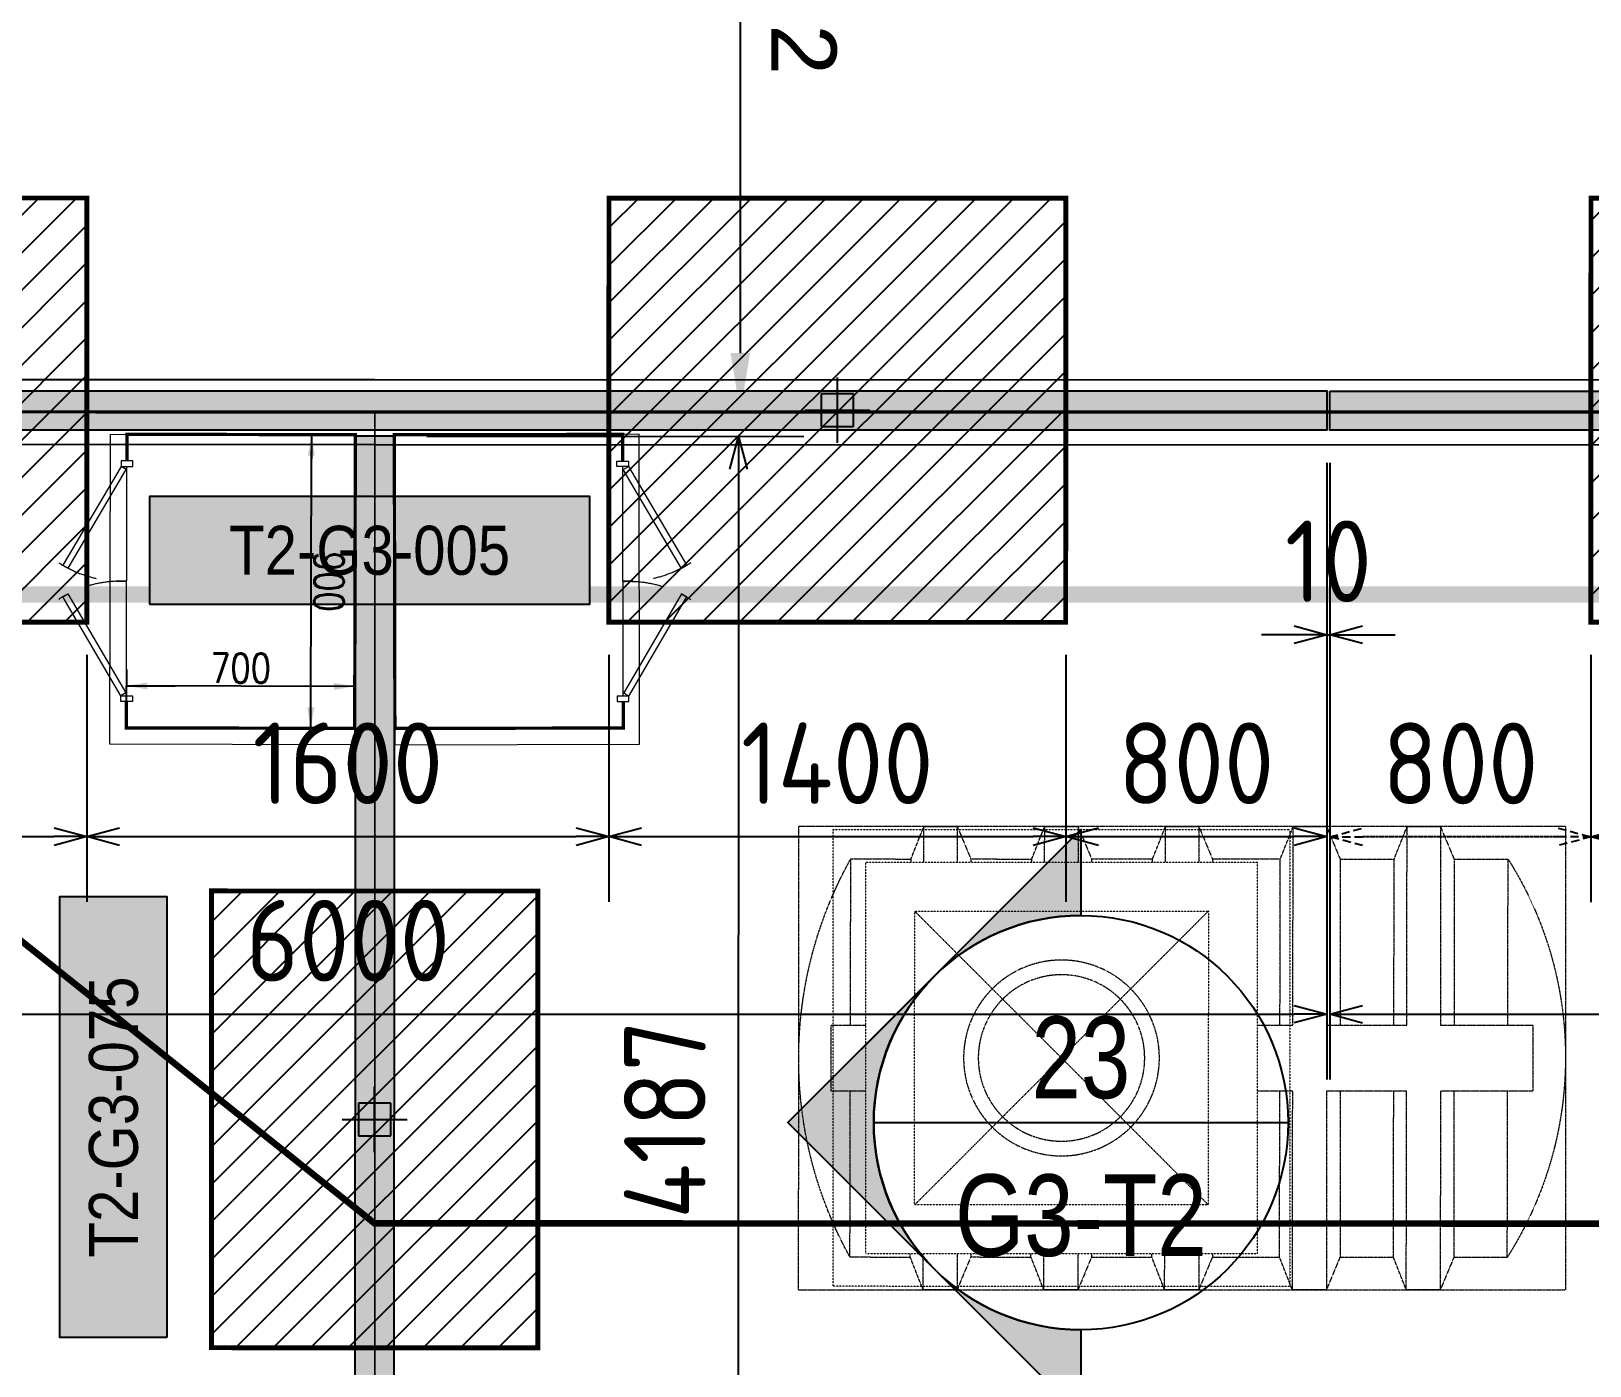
# Model space of a CAD drawing. Header units: centimetres. Extents: x -6122352 to 7132207, y -1694241 to 1947892.
# Drawn here: x 49469 to 54246, y -111381 to -107290 of the extents above; entities that cross this region are included whole.
import ezdxf
from ezdxf.enums import TextEntityAlignment as Align

# ---------------------------------------------------------------- set-up
doc = ezdxf.new("R2010")
doc.units = ezdxf.units.CM
doc.header["$MEASUREMENT"] = 0
doc.header["$PDMODE"] = 66
doc.header["$PDSIZE"] = 100
for name, pattern in [('2. HG-ST XR COL 3A (5V 7V 9V 11V - GF (4M & 5D-E)$0$HIDDEN', [0.375, 0.25, -0.125]), ('DU23023_KAA_00_XX_M2_TR_KPTB_0024$0$DU23023_KAA_00_XX_M2_TR_XRBS_0024$0$PHANTOM2', [1.25, 0.625, -0.125, 0.125, -0.125, 0.125, -0.125]), ('HIDDEN', [0.375, 0.25, -0.125]), ('LTH-4G-M-XR-GROUND FLOOR PLAN$0$HIDDEN2', [0.1875, 0.125, -0.0625])]:
    doc.linetypes.add(name, pattern=pattern)
for name, color, linetype in [('00-MI-DIM', 7, 'Continuous'), ('@MI-FOOTINGS', 7, 'Continuous'), ('@MI-REF LAYER', 7, 'Continuous'), ('@MI-TYPE-01', 30, 'Continuous'), ('@MI-TYPE-02', 6, 'Continuous'), ('A-GLASS HATCH', 7, 'Continuous'), ('CTECH-Text 2.5mm', 2, 'Continuous'), ('PANEL-TAGS', 7, 'Continuous'), ('VD-WS-WATER TANK', 7, 'Continuous')]:
    doc.layers.add(name, color=color, linetype=linetype)
doc.layers.add('08-Compound Wall-2', color=6, linetype='Continuous', lineweight=25, true_color=0xff00ff)
doc.layers.add('23585-XR-AR-DAMAC PLOT LIMITS$0$1-End units', color=7, linetype='Continuous', lineweight=5, true_color=0xf8991e)
for name, color, linetype, lineweight in [('23585-XR-AR-DAMAC PLOT LIMITS$0$1-Mid units', 41, 'Continuous', 5), ('A-ANNO-TEXT', 3, 'Continuous', 25), ('LTH-4G-M-XR-GROUND FLOOR PLAN$0$1717 X Water Tank Location_5B$0$00 Line 2', 6, 'Continuous', 13)]:
    doc.layers.add(name, color=color, linetype=linetype, lineweight=lineweight)
doc.layers.add('LTH-4G-M-XR-GROUND FLOOR PLAN$0$PDF_Geometry', color=7, linetype='Continuous', true_color=0xcccccc)
doc.styles.add('Arial Narrow', font='ARIALN.TTF', dxfattribs={"width": 0.95, "height": 500})
doc.styles.add('DIMTEXT', font='romans.shx', dxfattribs={"width": 0.8})
doc.styles.add('PANELTAG_STYLE', font='arial.ttf')
doc.styles.add('Schueco-BEMSTIL', font='isocpeur.ttf', dxfattribs={"width": 0.9})
doc.styles.get("Standard").update_dxf_attribs({"font": 'arial.ttf'})
doc.dimstyles.new('DIM-25', dxfattribs={"dimscale": 25, "dimtxt": 2.5, "dimasz": 2.5, "dimexe": 1.25, "dimexo": 0.625, "dimgap": 1, "dimtad": 1, "dimdec": 0, "dimdsep": 46, "dimtxsty": 'DIMTEXT', "dimblk": 'AROW', "dimcen": 2.5, "dimse1": 1, "dimse2": 1, "dimclrd": 1, "dimclre": 1, "dimclrt": 2, "dimadec": 0, "dimazin": 0, "dimtfac": 1, "dimtdec": 0, "dimtmove": 0, "dimatfit": 3, "dimfxl": 1, "dimarcsym": 0})
doc.dimstyles.new('MI- JWC-TXT-2.5 MM', dxfattribs={"dimscale": 1.5, "dimtxt": 2.5, "dimasz": 1, "dimexe": 2, "dimexo": 1, "dimgap": 1, "dimtad": 1, "dimdec": 0, "dimdsep": 46, "dimtxsty": 'Schueco-BEMSTIL', "dimblk": 'OPEN30', "dimcen": 0, "dimdle": 2, "dimclrd": 140, "dimclre": 8, "dimclrt": 40, "dimadec": 0, "dimazin": 2, "dimtfac": 1, "dimtdec": 0, "dimtix": 1, "dimtmove": 2, "dimatfit": 3, "dimldrblk": 'OPEN', "dimfxl": 2, "dimlwd": -1, "dimlwe": -1, "dimarcsym": 0})
doc.dimstyles.get("Standard").update_dxf_attribs({"dimtxt": 5, "dimasz": 0.5, "dimexe": 0.18, "dimexo": 0.0625, "dimgap": 0.09, "dimtad": 0, "dimtih": 1, "dimtoh": 1, "dimdec": 0, "dimzin": 0, "dimdsep": 46, "dimtxsty": 'Standard', "dimcen": 0.09, "dimadec": 0, "dimazin": 0, "dimtfac": 1, "dimtdec": 0, "dimtofl": 0, "dimtmove": 0, "dimatfit": 3, "dimfxl": 1, "dimtolj": 1, "dimtzin": 0, "dimarcsym": 0})

# ---------------------------------------------------------------- blocks, each defined once
blk = doc.blocks.new('23585-XR-AR-BOUNDARY WALLS AND SETBACKS')
at = {"layer": '08-Compound Wall-2'}
for points in [[(496486.0485, 2768874.8152), (496503.6697, 2768858.669), (496505.7302, 2768860.9177), (496509.7838, 2768865.3417), (496513.8372, 2768869.7653), (496517.8906, 2768874.1891), (496521.944, 2768878.6129), (496524.072, 2768880.9353), (496525.9974, 2768883.0367), (496530.2534, 2768887.6817), (496532.1112, 2768889.7091), (496514.4901, 2768905.8554)], [(496541.7731, 2768864.5804), (496524.1519, 2768880.7264), (496522.0914, 2768878.4777), (496518.038, 2768874.0539), (496513.9846, 2768869.6301), (496509.9312, 2768865.2065), (496505.8776, 2768860.7825), (496503.7496, 2768858.4601), (496501.8242, 2768856.3589), (496497.7708, 2768851.9351), (496497.5682, 2768851.714), (496493.7174, 2768847.5113), (496493.5148, 2768847.2902), (496489.4614, 2768842.8663), (496487.6696, 2768840.911), (496505.2906, 2768824.7644)]]:
    blk.add_lwpolyline(points, dxfattribs=at)
blk = doc.blocks.new('A$C9d9485f6')
at = {"layer": 'A-ANNO-TEXT', "rotation": 312.4881850805905}
blk.add_blockref('23585-XR-AR-BOUNDARY WALLS AND SETBACKS', (-2377088.5348, -1504219.2521), dxfattribs=at)
blk = doc.blocks.new('23585-XR-AR-DAMAC PLOT LIMITS')
at = {"layer": '23585-XR-AR-DAMAC PLOT LIMITS$0$1-End units', "color": 251, "true_color": 0x636466}
blk.add_lwpolyline([(496503.6759, 2768858.5277), (496485.9809, 2768874.7415), (496492.1623, 2768881.4877), (496509.8575, 2768865.2741), (496505.8039, 2768860.8501)], close=True, dxfattribs=at)
at = {"layer": '23585-XR-AR-DAMAC PLOT LIMITS$0$1-Mid units', "color": 251, "true_color": 0x636466}
for points in [[(496505.8039, 2768860.8501), (496509.8575, 2768865.2741), (496527.5525, 2768849.0603), (496523.4991, 2768844.6365)], [(496501.7505, 2768856.4265), (496503.6759, 2768858.5277), (496505.8039, 2768860.8501), (496523.4991, 2768844.6365), (496519.4455, 2768840.2127)]]:
    blk.add_lwpolyline(points, close=True, dxfattribs=at)
blk = doc.blocks.new('A$Cf093b529')
at = {"layer": 'A-ANNO-TEXT'}
blk.add_blockref('23585-XR-AR-DAMAC PLOT LIMITS', (-495391.9901, -2768603.4419), dxfattribs=at)
blk = doc.blocks.new('A$C3d5adbb0')
at = {"color": 1, "true_color": 0xeb0000, "const_width": 0.01}
blk.add_lwpolyline([(33.1502, 0.0017), (27.1502, 0.0028), (21.1502, 0.0038), (15.1503, 0.005), (9.1502, 0.0063), (0, 0.008), (0.0047, 24.0078), (2.8547, 24.0072), (9.1546, 24.0061), (12.0047, 24.0057), (15.1546, 24.0051), (21.1546, 24.004), (27.1546, 24.0029), (33.1545, 24.0017), (39.1548, 24.0006), (42.3047, 24), (42.3001, 0)], close=True, dxfattribs=at)
blk = doc.blocks.new('AROW')
at = {"color": 1, "ltscale": 100}
for p, q in [((0, -1), (0, 1)), ((0, 0), (-3, 0))]:
    blk.add_line(p, q, dxfattribs=at)
blk.add_solid([(-1.28, 0.213), (-1.28, -0.213), (0, 0)], dxfattribs=at)
blk = doc.blocks.new('*D424')
at = {"layer": 'CTECH-Text 2.5mm', "color": 8, "lineweight": -2, "ltscale": 10, "transparency": 16777216}
blk.add_line((0.8246, -0.1346), (0.0246, -0.1346), dxfattribs=at)
at = {"layer": 'Defpoints', "color": 0, "ltscale": 10, "transparency": 16777216}
for p in [(-0.0254, 0), (0.8746, 0), (-0.0254, -0.1346)]:
    blk.add_point(p, dxfattribs=at)
at = {"layer": 'CTECH-Text 2.5mm', "color": 8, "lineweight": -2, "ltscale": 10, "transparency": 16777216, "xscale": 0.05, "yscale": 0.05, "zscale": 0.05, "rotation": 180}
blk.add_blockref('AROW', (-0.0254, -0.1346), dxfattribs=at)
at = {"layer": 'CTECH-Text 2.5mm', "color": 8, "lineweight": -2, "ltscale": 10, "transparency": 16777216, "xscale": 0.05, "yscale": 0.05, "zscale": 0.05}
blk.add_blockref('AROW', (0.8746, -0.1346), dxfattribs=at)
at = {"layer": 'CTECH-Text 2.5mm', "color": 8, "ltscale": 10, "transparency": 16777216, "insert": (0.4246, -0.0796), "char_height": 0.09, "attachment_point": 5, "style": 'DIMTEXT'}
blk.add_mtext('900', dxfattribs=at)
blk = doc.blocks.new('*D423')
at = {"layer": 'CTECH-Text 2.5mm', "color": 8, "lineweight": -2, "ltscale": 10, "transparency": 16777216}
blk.add_line((0.7459, -0.05), (0.7459, -0.65), dxfattribs=at)
at = {"layer": 'Defpoints', "color": 0, "ltscale": 10, "transparency": 16777216}
for p in [(0.8746, 0), (0.7459, -0.7), (0.8746, -0.7)]:
    blk.add_point(p, dxfattribs=at)
at = {"layer": 'CTECH-Text 2.5mm', "color": 8, "lineweight": -2, "ltscale": 10, "transparency": 16777216, "xscale": 0.05, "yscale": 0.05, "zscale": 0.05}
for p, rotation in [((0.7459, 0), 90), ((0.7459, -0.7), 270)]:
    blk.add_blockref('AROW', p, dxfattribs=dict(at, rotation=rotation))
at = {"layer": 'CTECH-Text 2.5mm', "color": 8, "ltscale": 10, "transparency": 16777216, "insert": (0.6909, -0.35), "char_height": 0.09, "attachment_point": 5, "rotation": 90, "style": 'DIMTEXT'}
blk.add_mtext('700', dxfattribs=at)
blk = doc.blocks.new('WT')
at = {"layer": 'VD-WS-WATER TANK', "color": 8, "linetype": 'HIDDEN', "lineweight": 5}
for p, q in [((-1544.6, 709.7), (-1544.6, -710.3)), ((-1544.6, 709.7), (805.4, 709.7)), ((805.4, -710.3), (805.4, 709.7)), ((-1205.2, 610), (-1368.6, 609.7)), ((-1367.6, 100.7), (-1368.6, 609.7)), ((-853.8, 610), (-1019.5, 609.7)), ((-462.5, 610), (-670.5, 610)), ((-92.3, 610), (-279.1, 610)), ((278, 610), (91.1, 609.6)), ((645.8, 610), (461.3, 609.7)), ((646.8, 100.7), (645.8, 610)), ((-1366.3, -610.3), (-1367.2, -101.4)), ((648.2, -610), (647.2, -101.4)), ((-1202.9, -610), (-1366.3, -610.3)), ((-853.8, -610), (-1017.2, -610.3)), ((-462.5, -610), (-668.2, -610)), ((-92.3, -610), (-276.8, -610)), ((278, -610), (93.4, -610.3)), ((648.2, -610), (463.6, -610.3)), ((805.4, -710.3), (-1544.6, -710.3))]:
    blk.add_line(p, q, dxfattribs=at)
at = {"layer": 'VD-WS-WATER TANK', "color": 8, "linetype": 'HIDDEN', "lineweight": 5, "ltscale": 0.2}
for p, q in [((-450, 450, 1.1), (450, -450, -1)), ((450, 450), (-450, -450, 1))]:
    blk.add_line(p, q, dxfattribs=at)
at = {"layer": 'VD-WS-WATER TANK', "color": 8, "linetype": 'HIDDEN', "lineweight": 5}
for points in [[(-1058, 100.7), (-1059, 709.7), (-1161.1, 709.7), (-1202.9, 610), (-1202.9, 100.7)], [(-1161.1, 709.7), (-1161.1, 100.7)], [(-1018.6, 100.7), (-1019.5, 610), (-1059, 709.7)], [(-708.9, 100.7), (-709.9, 709.7), (-812, 709.7), (-853.8, 610), (-853.8, 100.7)], [(-812, 709.7), (-812, 100.7)], [(-669.5, 100.7), (-670.5, 610), (-709.9, 709.7)], [(-318.4, 600), (-318.6, 709.7), (-420.7, 709.7), (-462.5, 610), (-462.5, 600)], [(-420.7, 709.7), (-420.7, 600)], [(-279.1, 600), (-279.1, 610), (-318.6, 709.7)], [(51.8, 600), (51.6, 709.7), (-50.5, 709.7), (-92.3, 610), (-92.3, 600)], [(-50.5, 709.7), (-50.5, 600)], [(91.1, 600), (91.1, 610), (51.6, 709.7)], [(422, 600), (421.8, 709.7), (319.7, 709.7), (278, 610), (278, 600)], [(319.7, 709.7), (319.7, 600)], [(461.3, 600), (461.3, 610), (421.8, 709.7)], [(-1161.1, 100.7), (-1444.6, 100.7), (-1444.6, -101.4), (-1161.1, -101.4)], [(-812, 100.7), (-1058, 100.7)], [(-600, 100.7), (-708.9, 100.7)], [(600, -101.4), (705.4, -101.4), (705.4, 100.7), (600, 100.7)], [(-1202.9, -101.4), (-1202.9, -610), (-1161.1, -710.3), (-1056.7, -710.3), (-1017.2, -610), (-1018.2, -101.4)], [(-1161.1, -101.4), (-1161.1, -710.3)], [(-1056.7, -710.3), (-1057.7, -101.4)], [(-1057.7, -101.4), (-812, -101.4)], [(-853.8, -101.4), (-853.8, -610), (-812, -710.3), (-707.6, -710.3), (-668.2, -610), (-669.1, -101.4)], [(-812, -101.4), (-812, -710.3)], [(-707.6, -710.3), (-708.6, -101.4)], [(-708.6, -101.4), (-600, -101.4)], [(-462.5, -600), (-462.5, -610), (-420.7, -710.3), (-316.2, -710.3), (-276.8, -610), (-276.8, -600)], [(-420.7, -600), (-420.7, -710.3)], [(-316.2, -710.3), (-316.4, -600)], [(-92.3, -600), (-92.3, -610), (-50.5, -710.3), (54, -710.3), (93.4, -610), (93.4, -600)], [(-50.5, -600), (-50.5, -710.3)], [(54, -710.3), (53.8, -600)], [(278, -600), (278, -610), (319.7, -710.3), (424.2, -710.3), (463.6, -610), (463.6, -600)], [(319.7, -600), (319.7, -710.3)], [(424.2, -710.3), (424, -600)]]:
    blk.add_lwpolyline(points, dxfattribs=at)
at = {"layer": 'VD-WS-WATER TANK', "color": 8, "linetype": 'HIDDEN', "lineweight": 5, "ltscale": 0.2}
for points in [[(-700, -700), (700, -700), (700, 700), (-700, 700)], [(-600, -600), (600, -600), (600, 600), (-600, 600)], [(-450, -450), (450, -450), (450, 450), (-450, 450)]]:
    blk.add_lwpolyline(points, close=True, dxfattribs=at)
at = {"layer": 'VD-WS-WATER TANK', "color": 8, "linetype": 'HIDDEN', "lineweight": 5}
for radius in [300, 255]:
    blk.add_circle((0, 0), radius, dxfattribs=at)
for centre, radius, start, end in [((-406.1, 1.5), 1138.5, 147.7124, 212.5056), ((-448.6, -2.1), 1254, 331.0009, 29.2171)]:
    blk.add_arc(centre, radius, start, end, dxfattribs=at)
blk = doc.blocks.new('*D455')
at = {"color": 0, "lineweight": -2, "transparency": 16777216}
for p, q in [((494356.7552, 2767883.0773), (494355.5191, 2767883.0773)), ((494355.6991, 2767879.0339), (494355.6991, 2767882.8973)), ((494355.8516, 2767878.8539), (494355.5191, 2767878.8539))]:
    blk.add_line(p, q, dxfattribs=at)
at = {"color": 0, "transparency": 16777216}
for points in [[(494355.6691, 2767882.8973), (494355.7291, 2767882.8973), (494355.6991, 2767883.0773)], [(494355.6691, 2767879.0339), (494355.7291, 2767879.0339), (494355.6991, 2767878.8539)]]:
    blk.add_solid(points, dxfattribs=at)
at = {"layer": 'Defpoints', "color": 0, "transparency": 16777216}
for p in [(494355.6991, 2767883.0773), (494356.8177, 2767883.0773), (494355.9141, 2767878.8539)]:
    blk.add_point(p, dxfattribs=at)
at = {"color": 0, "transparency": 16777216, "insert": (494355.5057, 2767880.9656), "char_height": 0.2, "attachment_point": 5, "rotation": 90}
blk.add_mtext('\\A1;SET BACK   4.22', dxfattribs=at)
blk = doc.blocks.new('A$C9e9a1b4a')
at = {"color": 1, "true_color": 0xeb0000, "const_width": 0.008}
blk.add_lwpolyline([(50.7907, -13.4523), (44.7908, -13.4521), (38.7908, -13.4521), (32.7908, -13.4521), (26.7907, -13.452), (20.7907, -13.452), (14.7907, -13.452), (5.6381, -13.452), (5.6388, 10.5481), (8.491, 10.548), (14.491, 10.548), (14.791, 10.548), (20.491, 10.548), (20.791, 10.548), (26.791, 10.548), (29.6409, 10.5479), (32.7908, 10.5479), (38.7911, 10.5479), (44.791, 10.5478), (50.791, 10.5478), (56.791, 10.5478), (59.9409, 10.5477), (59.9408, -13.4521)], close=True, dxfattribs=at)
blk = doc.blocks.new('_Open30')
at = {"color": 0, "linetype": 'ByBlock', "lineweight": -2}
for p, q in [((-1, 0.268), (0, 0)), ((0, 0), (-1, -0.268)), ((0, 0), (-1, 0))]:
    blk.add_line(p, q, dxfattribs=at)
blk = doc.blocks.new('*D1504')
at = {"layer": '@MI-TYPE-02', "color": 8, "transparency": 16777216}
for p, q in [((370856.5, -137904), (372011.2, -137904.4)), ((370855.8, -142091.2), (372009.8, -142091.6))]:
    blk.add_line(p, q, dxfattribs=at)
at = {"layer": '@MI-TYPE-02', "color": 140, "transparency": 16777216}
blk.add_line((371811.2, -138004.3), (371809.8, -141991.5), dxfattribs=at)
at = {"layer": 'Defpoints', "color": 0, "transparency": 16777216}
for p in [(370756.5, -137904), (370755.8, -142091.1), (371809.8, -142091.5)]:
    blk.add_point(p, dxfattribs=at)
at = {"layer": '@MI-TYPE-02', "color": 140, "transparency": 16777216, "xscale": 100, "yscale": 100, "zscale": 100}
for p, rotation in [((371811.2, -137904.3), 89.98108695238069), ((371809.8, -142091.5), 269.9810869523807)]:
    blk.add_blockref('_Open30', p, dxfattribs=dict(at, rotation=rotation))
at = {"layer": '@MI-TYPE-02', "color": 40, "transparency": 16777216, "insert": (371585.5, -139997.8), "char_height": 250, "attachment_point": 5, "rotation": 89.9811, "style": 'Schueco-BEMSTIL'}
blk.add_mtext('4187', dxfattribs=at)
blk = doc.blocks.new('_Open')
at = {"color": 0, "linetype": 'ByBlock', "lineweight": -2}
for p, q in [((-1, 0.2), (0, 0)), ((-1, -0.2), (0, 0)), ((0, 0), (-1, 0))]:
    blk.add_line(p, q, dxfattribs=at)
blk = doc.blocks.new('T2-SINGLE FOOTING')
at = {"layer": '@MI-FOOTINGS', "transparency": 33554679}
h = blk.add_hatch(dxfattribs=at)
h.set_pattern_fill('ANSI31', color=8, scale=650)
h.paths.add_polyline_path([(-700, 500), (700, 500), (700, -500), (-700, -500)])
at = {"layer": '@MI-FOOTINGS', "color": 62, "const_width": 15}
blk.add_lwpolyline([(-700, 500), (700, 500), (700, -500), (-700, -500)], close=True, dxfattribs=at)
at = {"layer": '@MI-FOOTINGS', "color": 30}
blk.add_point((0, 0), dxfattribs=at)
blk = doc.blocks.new('T2-FOOTING PLAN')
at = {"layer": '@MI-FOOTINGS', "transparency": 33554679}
h = blk.add_hatch(dxfattribs=at)
h.set_pattern_fill('ANSI31', color=8, scale=650)
h.paths.add_polyline_path([(-700, 650), (700, 650), (700, -650), (-700, -650)])
at = {"layer": '@MI-FOOTINGS', "color": 160, "true_color": 0x3340f0, "const_width": 15}
blk.add_lwpolyline([(-700, 650), (700, 650), (700, -650), (-700, -650)], close=True, dxfattribs=at)
at = {"layer": '@MI-FOOTINGS', "color": 30}
blk.add_point((0, 0), dxfattribs=at)
blk = doc.blocks.new('*D1677')
at = {"layer": '@MI-TYPE-02', "color": 8, "transparency": 16777216}
for p, q in [((-2200.3, -688.4), (-2200.3, -1446.1)), ((-800.3, -688.6), (-800.3, -1446.1))]:
    blk.add_line(p, q, dxfattribs=at)
at = {"layer": '@MI-TYPE-02', "color": 140, "transparency": 16777216}
blk.add_line((-2100.3, -1246.1), (-900.3, -1246.1), dxfattribs=at)
at = {"layer": 'Defpoints', "color": 0, "transparency": 16777216}
for p in [(-2200.3, -588.4), (-800.3, -588.6), (-800.3, -1246.1)]:
    blk.add_point(p, dxfattribs=at)
at = {"layer": '@MI-TYPE-02', "color": 140, "transparency": 16777216, "xscale": 100, "yscale": 100, "zscale": 100, "rotation": 180}
blk.add_blockref('_Open30', (-2200.3, -1246.1), dxfattribs=at)
at = {"layer": '@MI-TYPE-02', "color": 140, "transparency": 16777216, "xscale": 100, "yscale": 100, "zscale": 100}
blk.add_blockref('_Open30', (-800.3, -1246.1), dxfattribs=at)
at = {"layer": '@MI-TYPE-02', "color": 40, "transparency": 16777216, "insert": (-1500.3, -1021.1), "char_height": 250, "attachment_point": 5, "style": 'Schueco-BEMSTIL'}
blk.add_mtext('1400', dxfattribs=at)
blk = doc.blocks.new('*D1675')
at = {"layer": '@MI-TYPE-02', "color": 8, "transparency": 16777216}
for p, q in [((-800.3, -688.6), (-800.3, -1446.1)), ((799.7, -688.9), (799.7, -1446.1))]:
    blk.add_line(p, q, dxfattribs=at)
at = {"layer": '@MI-TYPE-02', "color": 140, "transparency": 16777216}
blk.add_line((-700.3, -1246.1), (699.7, -1246.1), dxfattribs=at)
at = {"layer": 'Defpoints', "color": 0, "transparency": 16777216}
for p in [(-800.3, -588.6), (799.7, -588.9), (799.7, -1246.1)]:
    blk.add_point(p, dxfattribs=at)
at = {"layer": '@MI-TYPE-02', "color": 140, "transparency": 16777216, "xscale": 100, "yscale": 100, "zscale": 100, "rotation": 180}
blk.add_blockref('_Open30', (-800.3, -1246.1), dxfattribs=at)
at = {"layer": '@MI-TYPE-02', "color": 140, "transparency": 16777216, "xscale": 100, "yscale": 100, "zscale": 100}
blk.add_blockref('_Open30', (799.7, -1246.1), dxfattribs=at)
at = {"layer": '@MI-TYPE-02', "color": 40, "transparency": 16777216, "insert": (-0.3, -1021.1), "char_height": 250, "attachment_point": 5, "style": 'Schueco-BEMSTIL'}
blk.add_mtext('1600', dxfattribs=at)
blk = doc.blocks.new('*D1676')
at = {"layer": '@MI-TYPE-02', "color": 8, "transparency": 16777216}
for p, q in [((799.7, -688.9), (799.7, -1446.1)), ((2199.7, -689.1), (2199.7, -1446.1))]:
    blk.add_line(p, q, dxfattribs=at)
at = {"layer": '@MI-TYPE-02', "color": 140, "transparency": 16777216}
blk.add_line((899.7, -1246.1), (2099.7, -1246.1), dxfattribs=at)
at = {"layer": 'Defpoints', "color": 0, "transparency": 16777216}
for p in [(799.7, -588.9), (2199.7, -589.1), (2199.7, -1246.1)]:
    blk.add_point(p, dxfattribs=at)
at = {"layer": '@MI-TYPE-02', "color": 140, "transparency": 16777216, "xscale": 100, "yscale": 100, "zscale": 100, "rotation": 180}
blk.add_blockref('_Open30', (799.7, -1246.1), dxfattribs=at)
at = {"layer": '@MI-TYPE-02', "color": 140, "transparency": 16777216, "xscale": 100, "yscale": 100, "zscale": 100}
blk.add_blockref('_Open30', (2199.7, -1246.1), dxfattribs=at)
at = {"layer": '@MI-TYPE-02', "color": 40, "transparency": 16777216, "insert": (1499.7, -1021.1), "char_height": 250, "attachment_point": 5, "style": 'Schueco-BEMSTIL'}
blk.add_mtext('1400', dxfattribs=at)
blk = doc.blocks.new('*D1673')
at = {"layer": '@MI-TYPE-02', "color": 8, "transparency": 16777216}
for p, q in [((419218.9, -136783.5), (419218.9, -138673.4)), ((425218.9, -136783.4), (425218.9, -138673.4))]:
    blk.add_line(p, q, dxfattribs=at)
at = {"layer": '@MI-TYPE-02', "color": 140, "transparency": 16777216}
blk.add_line((419318.9, -138473.4), (425118.9, -138473.4), dxfattribs=at)
at = {"layer": 'Defpoints', "color": 0, "transparency": 16777216}
for p in [(419218.9, -136683.5), (425218.9, -136683.4), (425218.9, -138473.4)]:
    blk.add_point(p, dxfattribs=at)
at = {"layer": '@MI-TYPE-02', "color": 140, "transparency": 16777216, "xscale": 100, "yscale": 100, "zscale": 100, "rotation": 180}
blk.add_blockref('_Open30', (419218.9, -138473.4), dxfattribs=at)
at = {"layer": '@MI-TYPE-02', "color": 140, "transparency": 16777216, "xscale": 100, "yscale": 100, "zscale": 100}
blk.add_blockref('_Open30', (425218.9, -138473.4), dxfattribs=at)
at = {"layer": '@MI-TYPE-02', "color": 40, "transparency": 16777216, "insert": (422218.9, -138248.4), "char_height": 250, "attachment_point": 5, "style": 'Schueco-BEMSTIL'}
blk.add_mtext('6000', dxfattribs=at)
blk = doc.blocks.new('*D1685')
at = {"layer": '@MI-TYPE-02', "color": 8, "linetype": '2. HG-ST XR COL 3A (5V 7V 9V 11V - GF (4M & 5D-E)$0$HIDDEN', "transparency": 16777216}
blk.add_line((-3000, -100), (-3000, -1446.1), dxfattribs=at)
at = {"layer": '@MI-TYPE-02', "color": 8, "transparency": 16777216}
blk.add_line((-2200.3, -688.4), (-2200.3, -1446.1), dxfattribs=at)
at = {"layer": '@MI-TYPE-02', "color": 140, "linetype": '2. HG-ST XR COL 3A (5V 7V 9V 11V - GF (4M & 5D-E)$0$HIDDEN', "transparency": 16777216}
blk.add_line((-2300.3, -1246.1), (-2900, -1246.1), dxfattribs=at)
at = {"layer": 'Defpoints', "color": 0, "linetype": '2. HG-ST XR COL 3A (5V 7V 9V 11V - GF (4M & 5D-E)$0$HIDDEN', "transparency": 16777216}
for p in [(-3000, 0), (-2200.3, -588.4), (-3000, -1246.1)]:
    blk.add_point(p, dxfattribs=at)
at = {"layer": '@MI-TYPE-02', "color": 140, "linetype": '2. HG-ST XR COL 3A (5V 7V 9V 11V - GF (4M & 5D-E)$0$HIDDEN', "transparency": 16777216, "xscale": 100, "yscale": 100, "zscale": 100, "rotation": 180}
blk.add_blockref('_Open30', (-3000, -1246.1), dxfattribs=at)
at = {"layer": '@MI-TYPE-02', "color": 140, "linetype": '2. HG-ST XR COL 3A (5V 7V 9V 11V - GF (4M & 5D-E)$0$HIDDEN', "transparency": 16777216, "xscale": 100, "yscale": 100, "zscale": 100}
blk.add_blockref('_Open30', (-2200.3, -1246.1), dxfattribs=at)
at = {"layer": '@MI-TYPE-02', "color": 40, "linetype": '2. HG-ST XR COL 3A (5V 7V 9V 11V - GF (4M & 5D-E)$0$HIDDEN', "transparency": 16777216, "insert": (-2600.2, -1021.1), "char_height": 250, "attachment_point": 5, "style": 'Schueco-BEMSTIL'}
blk.add_mtext('800', dxfattribs=at)
blk = doc.blocks.new('*D1684')
at = {"layer": '@MI-TYPE-02', "color": 8, "transparency": 16777216}
for p, q in [((3000, -100), (3000, -1446.1)), ((2199.7, -689.1), (2199.7, -1446.1))]:
    blk.add_line(p, q, dxfattribs=at)
at = {"layer": '@MI-TYPE-02', "color": 140, "transparency": 16777216}
blk.add_line((2299.7, -1246.1), (2900, -1246.1), dxfattribs=at)
at = {"layer": 'Defpoints', "color": 0, "transparency": 16777216}
for p in [(3000, 0), (2199.7, -589.1), (3000, -1246.1)]:
    blk.add_point(p, dxfattribs=at)
at = {"layer": '@MI-TYPE-02', "color": 140, "transparency": 16777216, "xscale": 100, "yscale": 100, "zscale": 100, "rotation": 180}
blk.add_blockref('_Open30', (2199.7, -1246.1), dxfattribs=at)
at = {"layer": '@MI-TYPE-02', "color": 140, "transparency": 16777216, "xscale": 100, "yscale": 100, "zscale": 100}
blk.add_blockref('_Open30', (3000, -1246.1), dxfattribs=at)
at = {"layer": '@MI-TYPE-02', "color": 40, "transparency": 16777216, "insert": (2599.8, -1021.1), "char_height": 250, "attachment_point": 5, "style": 'Schueco-BEMSTIL'}
blk.add_mtext('800', dxfattribs=at)
blk = doc.blocks.new('*U1871')
h = blk.add_hatch(color=94)
edge = h.paths.add_edge_path()
edge.add_line((0, -6.35), (0, -8.98))
edge.add_line((0, -8.98), (-8.98, 0))
edge.add_line((-8.98, 0), (0, 8.98))
edge.add_line((0, 8.98), (0, 6.35))
edge.add_arc((0, 0), 6.35, 90, 270)
at = {"color": 94}
blk.add_line((-6.35, 0), (6.35, 0), dxfattribs=at)
for points in [[(0, -6.35), (0, -8.98), (-8.98, 0), (0, 8.98), (0, 6.35, 1)], [(-4.49, 4.49, 0.414214), (-4.49, -4.49), (-8.98, 0), (-4.49, 4.49)]]:
    blk.add_lwpolyline(points, format="xyb", close=True)
blk.add_circle((0, 0), 6.35, dxfattribs=at)
at = {"style": 'Arial Narrow', "width": 0.95, "flags": 8}
blk.add_attdef('VIEWNUMBER', text='', height=2.5, dxfattribs=at).set_placement((0, 0), align=Align.BOTTOM_CENTER)
blk.add_attdef('SHEETNUMBER', text='', height=2.5, dxfattribs=at).set_placement((0, -1.588), align=Align.TOP_CENTER)
blk = doc.blocks.new('PANELTAG')
at = {"layer": 'PANEL-TAGS', "color": 1}
blk.add_lwpolyline([(-13.5, -3.3), (13.5, -3.3), (13.5, 3.3), (-13.5, 3.3)], close=True, dxfattribs=at)
at = {"layer": 'PANEL-TAGS', "color": 40, "true_color": 0xffd700}
blk.add_solid([(-13.5, -3.3), (13.5, -3.3), (-13.5, 3.3), (13.5, 3.3)], dxfattribs=at)
at = {"layer": 'PANEL-TAGS', "color": 5, "style": 'PANELTAG_STYLE', "width": 0.85}
blk.add_attdef('TAGNO', text='', height=3, dxfattribs=at).set_placement((0, 0), align=Align.MIDDLE)
blk = doc.blocks.new('*D1928')
at = {"layer": '@MI-TYPE-01', "color": 8, "transparency": 16777216}
for p, q in [((53439.9, -108612.8), (53439.9, -109339.9)), ((53449.5, -108612.8), (53449.5, -109339.9))]:
    blk.add_line(p, q, dxfattribs=at)
at = {"layer": '@MI-TYPE-01', "color": 140, "transparency": 16777216}
for p, q in [((53339.9, -109139.9), (53239.9, -109139.9)), ((53439.9, -109139.9), (53449.5, -109139.9)), ((53549.5, -109139.9), (53649.5, -109139.9))]:
    blk.add_line(p, q, dxfattribs=at)
at = {"layer": 'Defpoints', "color": 0, "transparency": 16777216}
for p in [(53439.9, -108512.8), (53449.5, -108512.8), (53449.5, -109139.9)]:
    blk.add_point(p, dxfattribs=at)
at = {"layer": '@MI-TYPE-01', "color": 140, "transparency": 16777216, "xscale": 100, "yscale": 100, "zscale": 100}
blk.add_blockref('_Open30', (53439.9, -109139.9), dxfattribs=at)
at = {"layer": '@MI-TYPE-01', "color": 140, "transparency": 16777216, "xscale": 100, "yscale": 100, "zscale": 100, "rotation": 180}
blk.add_blockref('_Open30', (53449.5, -109139.9), dxfattribs=at)
at = {"layer": '@MI-TYPE-01', "color": 40, "transparency": 16777216, "insert": (53444.7, -108914.9), "char_height": 250, "attachment_point": 5, "style": 'Schueco-BEMSTIL'}
blk.add_mtext('10', dxfattribs=at)
blk = doc.blocks.new('M3 REF WITH TABLES')
at = {"color": 1, "const_width": 0.02}
blk.add_lwpolyline([(66.7466, 37.2759), (66.6816, 33.5673), (56.2133, 22.1421), (58.2081, 20.3166), (56.2133, 22.1421), (50.2354, 15.618), (46.3356, 15.0096)], dxfattribs=at)
blk = doc.blocks.new('A$C3dfd7553')
at = {"layer": 'LTH-4G-M-XR-GROUND FLOOR PLAN$0$1717 X Water Tank Location_5B$0$00 Line 2', "color": 8, "linetype": 'Continuous', "elevation": 0}
blk.add_lwpolyline([(0.0563, -0.7, 0.01, 0.01, 0), (-0.0254, -0.7, 0.01, 0.01, 0), (-0.0254, 0, 0.01, 0.01, 0), (0.8746, 0, 0.01, 0.01, 0), (0.8746, -0.7, 0.01, 0.01, 0), (0.7937, -0.7, 0, 0, 0)], format="xyseb", dxfattribs=at)
at = {"layer": 'LTH-4G-M-XR-GROUND FLOOR PLAN$0$PDF_Geometry', "color": 8, "lineweight": 5, "elevation": 0}
for points in [[(-0.0254, -0.75), (-0.0254, 0), (0.9246, 0), (0.9246, -0.75), (-0.0254, -0.75)], [(0.7766, -0.7), (0.0734, -0.7)]]:
    blk.add_lwpolyline(points, dxfattribs=at)
for points in [[(0.0734, -0.7172), (0.0734, -0.6813), (0.0563, -0.6813), (0.0563, -0.7172)], [(0.3766, -0.8952), (0.386, -0.8796), (0.0828, -0.7016), (0.0734, -0.7172)], [(0.4734, -0.8952), (0.464, -0.8796), (0.7672, -0.7016), (0.7766, -0.7172)], [(0.7766, -0.7172), (0.7766, -0.6813), (0.7937, -0.6813), (0.7937, -0.7172)]]:
    blk.add_lwpolyline(points, close=True, dxfattribs=at)
at = {"layer": 'LTH-4G-M-XR-GROUND FLOOR PLAN$0$PDF_Geometry', "color": 8, "linetype": 'LTH-4G-M-XR-GROUND FLOOR PLAN$0$HIDDEN2', "lineweight": 5}
for centre, start, end in [((0.0734, -0.7172), 327.1407, 2.8021), ((0.7766, -0.7172), 177.1979, 212.8593)]:
    blk.add_arc(centre, 0.3516, start, end, dxfattribs=at)
at = {"layer": 'CTECH-Text 2.5mm', "ltscale": 10}
dim = blk.add_linear_dim(base=(-0.0254, -0.1346), p1=(0.8746, 0), p2=(-0.0254, 0), dimstyle='DIM-25', override={"dimscale": 1, "dimtxt": 0.09, "dimasz": 0.05, "dimgap": 0.01, "dimlfac": 1000, "dimclrd": 8, "dimclre": 8, "dimclrt": 8}, dxfattribs=at)
dim.commit()
dim.dimension.update_dxf_attribs({"geometry": '*D424', "text_midpoint": (0.4246, -0.0796)})
dim = blk.add_linear_dim(base=(0.7459, -0.7), p1=(0.8746, 0), p2=(0.8746, -0.7), angle=90, dimstyle='DIM-25', override={"dimscale": 1, "dimtxt": 0.09, "dimasz": 0.05, "dimgap": 0.01, "dimlfac": 1000, "dimclrd": 8, "dimclre": 8, "dimclrt": 8}, dxfattribs=at)
dim.commit()
dim.dimension.update_dxf_attribs({"geometry": '*D423', "text_midpoint": (0.6909, -0.35)})
blk = doc.blocks.new('A$C0dde5bbf')
at = {"color": 1, "true_color": 0xeb0000, "const_width": 0.008}
blk.add_lwpolyline([(45.1526, 0), (39.1528, 0.0001), (33.1528, 0.0001), (27.1528, 0.0001), (21.1526, 0.0003), (15.1526, 0.0003), (9.1526, 0.0003), (0, 0.0003), (0.0007, 24.0004), (2.8529, 24.0002), (8.8529, 24.0002), (9.1529, 24.0003), (14.8529, 24.0002), (15.1529, 24.0003), (21.1529, 24.0003), (24.0028, 24.0002), (27.1527, 24.0001), (33.153, 24.0001), (39.1529, 24), (45.1529, 24), (51.1529, 24), (54.3028, 24), (54.3027, 0.0001)], close=True, dxfattribs=at)
at = {"rotation": 269.880540650254}
blk.add_blockref('A$C3dfd7553', (27.0938, 23.9047), dxfattribs=at)
at = {"xscale": -1, "rotation": 90.11945860855641}
blk.add_blockref('A$C3dfd7553', (27.2134, 23.9046), dxfattribs=at)
at = {"layer": 'VD-WS-WATER TANK', "ltscale": 100, "xscale": -0.001000000000000002, "yscale": 0.001000000000000002, "zscale": 0.001000000000000002, "rotation": 359.9999999990497}
blk.add_blockref('WT', (29.2583, 22.0203), dxfattribs=at)
blk = doc.blocks.new('A$C9fa2b657')
at = {"color": 1, "true_color": 0xeb0000, "const_width": 0.01}
blk.add_lwpolyline([(33.1502, 1.3091), (27.1502, 1.3102), (21.1502, 1.3113), (15.1503, 1.3125), (9.1502, 1.3137), (0, 1.3154), (0.0047, 25.3153), (2.8547, 25.3147), (9.1546, 25.3136), (12.0047, 25.3131), (15.1546, 25.3125), (21.1546, 25.3114), (27.1546, 25.3104), (33.1545, 25.3091), (39.1548, 25.3081), (42.3047, 25.3075), (42.3001, 1.3074)], close=True, dxfattribs=at)
dim = blk.add_linear_dim(base=(38.0343, 25.3081), p1=(38.2494, 21.0847), p2=(39.1529, 25.3081), angle=90, text='SET BACK   <>', dimstyle='Standard', override={"dimtxt": 0.2, "dimtad": 1, "dimtih": 0, "dimdec": 2})
dim.commit()
dim.dimension.update_dxf_attribs({"geometry": '*D455', "text_midpoint": (37.8409, 23.1964), "insert": (-494317.6647, -2767857.7693)})
blk = doc.blocks.new('G8-T2-PARTITION HALF')
at = {"layer": 'A-GLASS HATCH'}
h = blk.add_hatch(color=6, dxfattribs=at)
h.dxf.hatch_style = 1
h.paths.add_polyline_path([(17940.1, -7.3), (17939.5, -4194.4), (18059.5, -4194.5), (18060.1, -7.3)])
at = {"layer": '@MI-TYPE-02', "color": 6}
blk.add_lwpolyline([(17940.1, -7.3), (17939.5, -4194.4), (18059.5, -4194.5), (18060.1, -7.3)], close=True, dxfattribs=at)
at = {"layer": '@MI-FOOTINGS', "xscale": -1, "rotation": 89.98108695186909}
blk.add_blockref('T2-SINGLE FOOTING', (17999.8, -2100.9), dxfattribs=at)
at = {"layer": '@MI-TYPE-02'}
dim = blk.add_linear_dim(base=(19113.5, -4194.8), p1=(18060.1, -7.3), p2=(18059.5, -4194.5), angle=269.9811, dimstyle='MI- JWC-TXT-2.5 MM', dxfattribs=at)
dim.commit()
dim.dimension.update_dxf_attribs({"geometry": '*D1504', "text_midpoint": (18889.2, -2101.2), "insert": (-352696.3, 137896.7)})
blk = doc.blocks.new('6M PANEL-T2')
at = {"layer": '@MI-TYPE-02'}
h = blk.add_hatch(color=256, dxfattribs=at)
h.dxf.hatch_style = 1
h.paths.add_polyline_path([(-3000.4, 120), (2999.5, 120), (3000, 0), (-3000, 0)])
blk.add_lwpolyline([(-3000.4, 120), (2999.5, 120), (3000, 0), (-3000, 0)], close=True, dxfattribs=at)
at = {"layer": '@MI-FOOTINGS', "rotation": 359.9898439714545}
for p in [(-1500.2, 61.5), (1499.8, 61)]:
    blk.add_blockref('T2-FOOTING PLAN', p, dxfattribs=at)
at = {"layer": '@MI-TYPE-02', "color": 0}
dim = blk.add_linear_dim(base=(3000, -1790), p1=(-3000, 0), p2=(3000, 0), dimstyle='MI- JWC-TXT-2.5 MM', dxfattribs=at)
dim.commit()
dim.dimension.update_dxf_attribs({"geometry": '*D1673', "text_midpoint": (0, -1565), "insert": (-422218.9, 136683.5)})
at = {"layer": '@MI-TYPE-02', "color": 94}
dim = blk.add_linear_dim(base=(3000, -1246.1), p1=(2199.7, -589.1), p2=(3000, 0), dimstyle='MI- JWC-TXT-2.5 MM', dxfattribs=at)
dim.commit()
dim.dimension.update_dxf_attribs({"geometry": '*D1684', "text_midpoint": (2599.8, -1021.1)})
at = {"layer": '@MI-TYPE-02', "color": 94, "linetype": '2. HG-ST XR COL 3A (5V 7V 9V 11V - GF (4M & 5D-E)$0$HIDDEN'}
dim = blk.add_linear_dim(base=(-3000, -1246.1), p1=(-2200.3, -588.4), p2=(-3000, 0), dimstyle='MI- JWC-TXT-2.5 MM', dxfattribs=at)
dim.commit()
dim.dimension.update_dxf_attribs({"geometry": '*D1685', "text_midpoint": (-2600.2, -1021.1)})
at = {"layer": '@MI-TYPE-02', "color": 0}
for base, p1, p2, picture, middle in [((-800.3, -1246.1), (-2200.3, -588.4), (-800.3, -588.6), '*D1677', (-1500.3, -1021.1)), ((799.7, -1246.1), (-800.3, -588.6), (799.7, -588.9), '*D1675', (-0.3, -1021.1)), ((2199.7, -1246.1), (799.7, -588.9), (2199.7, -589.1), '*D1676', (1499.7, -1021.1))]:
    dim = blk.add_linear_dim(base=base, p1=p1, p2=p2, dimstyle='MI- JWC-TXT-2.5 MM', dxfattribs=at)
    dim.commit()
    dim.dimension.update_dxf_attribs({"geometry": picture, "text_midpoint": middle})

msp = doc.modelspace()

# ---------------------------------------------------------------- linework, layer by layer
at = {"layer": '00-MI-DIM', "color": 94, "linetype": 'DU23023_KAA_00_XX_M2_TR_KPTB_0024$0$DU23023_KAA_00_XX_M2_TR_XRBS_0024$0$PHANTOM2', "ltscale": 10, "const_width": 50}
msp.add_lwpolyline([(260309.91892, -108805.86866), (260310.2308, -109016.46146), (22420.43537, -109016.46146), (22416.86832, -108770.33311)], dxfattribs=at)
at = {"layer": '@MI-REF LAYER', "color": 1, "const_width": 20}
msp.add_lwpolyline([(77644.70704, -108491.2148), (74866.00731, -110948.24962), (59370.20303, -110945.76611), (59371.38914, -113649.77103), (59370.20303, -110945.76611), (50521.45547, -110944.21284), (47438.82736, -108479.33815)], dxfattribs=at)

# ---------------------------------------------------------------- block references
at = {"color": 94, "linetype": '2. HG-ST XR COL 3A (5V 7V 9V 11V - GF (4M & 5D-E)$0$HIDDEN'}
for p in [(50439.94352, -108512.8245), (56449.44258, -108513.37528)]:
    msp.add_blockref('6M PANEL-T2', p, dxfattribs=at)
at = {"layer": '00-MI-DIM'}
ref = msp.add_blockref('*U1871', (52686.22376, -110635.45072), dxfattribs=dict(at, xscale=100, yscale=100, zscale=100))
ref.add_attrib('VIEWNUMBER', '23', dxfattribs={"layer": '0', "height": 250, "style": 'Arial Narrow', "width": 0.95}).set_placement((52686.22376, -110635.45072), align=Align.BOTTOM_CENTER)
ref.add_attrib('SHEETNUMBER', 'G3-T2', dxfattribs={"layer": '0', "height": 250, "style": 'Arial Narrow', "width": 0.95}).set_placement((52686.22376, -110794.20072), align=Align.TOP_CENTER)
at = {"layer": '@MI-REF LAYER', "xscale": 1000, "yscale": 1000, "zscale": 1000}
msp.add_blockref('A$C9d9485f6', (-23958.95046, 48155.57226), dxfattribs=at)
for name, p, rotation in [('A$Cf093b529', (-891608.73293, 539022.72011), 312.4882903633292), ('M3 REF WITH TABLES', (5073.57098, -84448.84299), 312.4882889992022)]:
    msp.add_blockref(name, p, dxfattribs=dict(at, rotation=rotation))
at = {"layer": '@MI-REF LAYER', "color": 10, "xscale": 1000, "yscale": 1000, "zscale": 1000}
for name, p, rotation in [('A$C9fa2b657', (89676.48429, -83148.69269), 180.0004263467067), ('A$C3d5adbb0', (89676.49402, -84456.14049), 180.0004263450647), ('A$C0dde5bbf', (23364.61104, -132452.49956), 359.9901192014406), ('A$C9e9a1b4a', (17729.24292, -118999.27747), 359.9901192577963)]:
    msp.add_blockref(name, p, dxfattribs=dict(at, rotation=rotation))
at = {"layer": '@MI-TYPE-02', "color": 0}
msp.add_blockref('G8-T2-PARTITION HALF', (32521.99781, -108524.54701), dxfattribs=at)
at = {"layer": 'PANEL-TAGS'}
ref = msp.add_blockref('PANELTAG', (50506.38724, -108881.13227), dxfattribs=dict(at, xscale=50, yscale=50, zscale=50))
ref.add_attrib('TAGNO', 'T2-G3-005', dxfattribs={"color": 5, "height": 150, "style": 'PANELTAG_STYLE', "width": 0.85}).set_placement((50506.38724, -108881.13227), align=Align.MIDDLE_CENTER)
ref = msp.add_blockref('PANELTAG', (49721.10013, -110618.24345), dxfattribs=dict(at, xscale=50.00000000000001, yscale=50.00000000000001, zscale=50.00000000000001, rotation=90.00000000000001))
ref.add_attrib('TAGNO', 'T2-G3-075', dxfattribs={"color": 5, "height": 150, "rotation": 90, "style": 'PANELTAG_STYLE', "width": 0.85}).set_placement((49721.10013, -110618.24345), align=Align.MIDDLE_CENTER)

# ---------------------------------------------------------------- dimensions: what is measured, and where the dimension line sits
at = {"layer": '@MI-TYPE-01'}
dim = msp.add_linear_dim(base=(53449.47287, -109139.94659), p1=(53439.91092, -108512.79119), p2=(53449.47287, -108512.75722), dimstyle='MI- JWC-TXT-2.5 MM', dxfattribs=at)
dim.commit()
dim.dimension.update_dxf_attribs({"geometry": '*D1928', "text_midpoint": (53444.69189, -108914.94659)})

doc.saveas('drawing.dxf')
